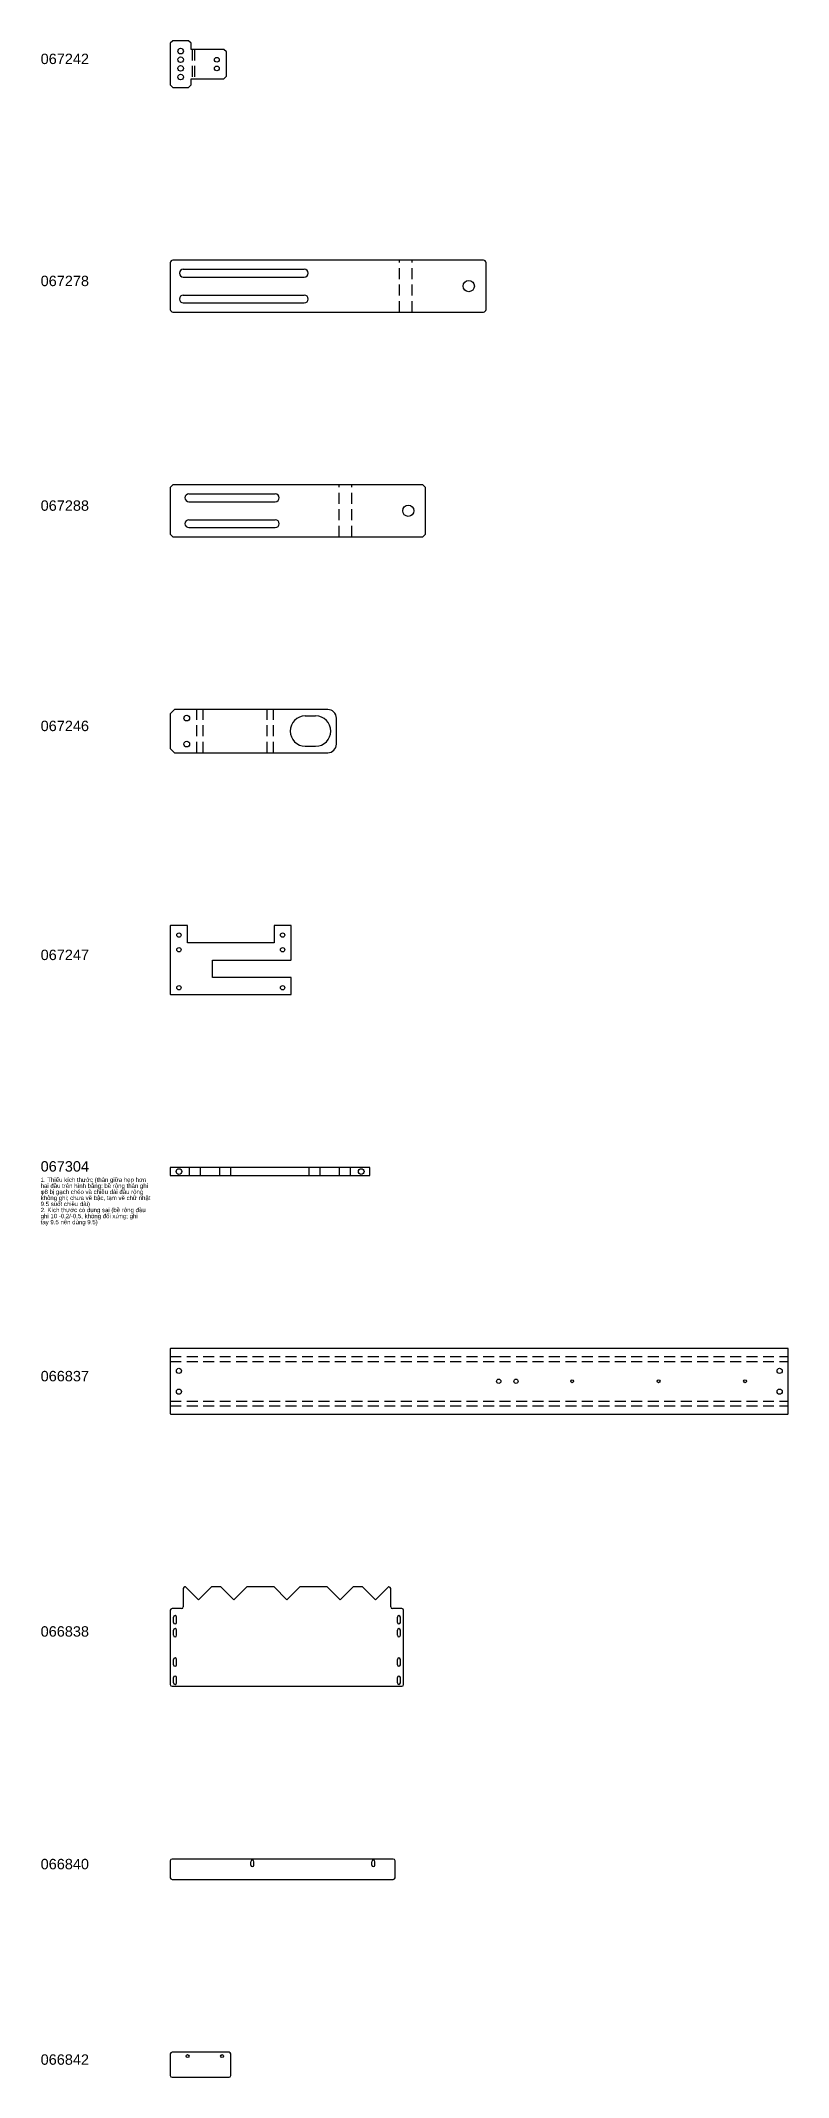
# Model space of a CAD drawing. Extents: x -150 to 715, y 0 to 2357.
import ezdxf

# ---------------------------------------------------------------- set-up
doc = ezdxf.new("R2010")
doc.units = 0
doc.header["$MEASUREMENT"] = 0
doc.linetypes.add('DASHED', pattern=[19.05, 12.7, -6.35])
doc.layers.get('0').update_dxf_attribs({"linetype": 'CONTINUOUS'})
doc.styles.get("Standard").update_dxf_attribs({"font": 'arial.ttf'})

msp = doc.modelspace()

# ---------------------------------------------------------------- linework, layer by layer
for p, q in [((3, 2357), (0, 2354)), ((21, 2357), (3, 2357)), ((24, 2354), (21, 2357)), ((0, 2354), (0, 2306)), ((24, 2347), (24, 2354)), ((61.86, 2347), (24, 2347)), ((64.86, 2344), (61.86, 2347)), ((64.86, 2316), (64.86, 2344)), ((24, 2306), (24, 2313)), ((24, 2313), (61.86, 2313)), ((61.86, 2313), (64.86, 2316)), ((0, 2306), (3, 2303)), ((3, 2303), (21, 2303)), ((21, 2303), (24, 2306)), ((0, 2100), (0, 2046)), ((362.38, 2103), (3, 2103)), ((365.38, 2046), (365.38, 2100)), ((15, 2092.5), (155, 2092.5)), ((15, 2083.5), (155, 2083.5)), ((15, 2062.5), (155, 2062.5)), ((15, 2053.5), (155, 2053.5)), ((3, 2043), (362.38, 2043)), ((3, 1843), (0, 1840)), ((0, 1840), (0, 1786)), ((292.38, 1843), (3, 1843)), ((295.38, 1840), (292.38, 1843)), ((295.38, 1786), (295.38, 1840)), ((21.5, 1832.5), (121.5, 1832.5)), ((21.5, 1823.5), (121.5, 1823.5)), ((21.5, 1802.5), (121.5, 1802.5)), ((21.5, 1793.5), (121.5, 1793.5)), ((0, 1786), (3, 1783)), ((3, 1783), (292.38, 1783)), ((292.38, 1783), (295.38, 1786)), ((5, 1583), (0, 1578)), ((182.2, 1583), (5, 1583)), ((0, 1578), (0, 1538)), ((156.2, 1575.5), (168.2, 1575.5)), ((192.2, 1543), (192.2, 1573)), ((0, 1538), (5, 1533)), ((5, 1533), (182.2, 1533)), ((156.2, 1540.5), (168.2, 1540.5)), ((0, 1332.5), (0, 1253.5)), ((19.5, 1333), (0.5, 1333)), ((20, 1313), (20, 1332.5)), ((120, 1332.5), (120, 1313)), ((139.5, 1333), (120.5, 1333)), ((140, 1293.5), (140, 1332.5)), ((120, 1313), (20, 1313)), ((49, 1273), (49, 1293)), ((49, 1293), (139.5, 1293)), ((139.5, 1273), (49, 1273)), ((0.5, 1253), (139.5, 1253)), ((140, 1253.5), (140, 1272.5)), ((230.88, 1053), (0, 1053)), ((0, 1053), (0, 1043.5)), ((0, 1043.5), (230.88, 1043.5)), ((230.88, 1043.5), (230.88, 1053)), ((0, 843), (0, 768)), ((714.5, 843.5), (0.5, 843.5)), ((715, 768), (715, 843)), ((0.5, 767.5), (714.5, 767.5)), ((17.5, 567.5), (17, 567.5)), ((32.5, 552.5), (17.5, 567.5)), ((47.5, 567.5), (32.5, 552.5)), ((58.5, 567.5), (47.5, 567.5)), ((73.5, 552.5), (58.5, 567.5)), ((88.5, 567.5), (73.5, 552.5)), ((120, 567.5), (88.5, 567.5)), ((135, 552.5), (120, 567.5)), ((150, 567.5), (135, 552.5)), ((181.5, 567.5), (150, 567.5)), ((196.5, 552.5), (181.5, 567.5)), ((211.5, 567.5), (196.5, 552.5)), ((222.5, 567.5), (211.5, 567.5)), ((237.5, 552.5), (222.5, 567.5)), ((252.5, 567.5), (237.5, 552.5)), ((253, 567.5), (252.5, 567.5)), ((13, 542.5), (2, 542.5)), ((15, 565.5), (15, 544.5)), ((255, 544.5), (255, 565.5)), ((268, 542.5), (257, 542.5)), ((0, 540.5), (0, 454.5)), ((3.75, 526.5), (3.75, 532.5)), ((7.25, 526.5), (7.25, 532.5)), ((262.75, 526.5), (262.75, 532.5)), ((266.25, 526.5), (266.25, 532.5)), ((270, 454.5), (270, 540.5)), ((3.75, 511.5), (3.75, 517.5)), ((7.25, 511.5), (7.25, 517.5)), ((262.75, 511.5), (262.75, 517.5)), ((266.25, 511.5), (266.25, 517.5)), ((3.75, 477.5), (3.75, 483.5)), ((7.25, 477.5), (7.25, 483.5)), ((262.75, 477.5), (262.75, 483.5)), ((266.25, 477.5), (266.25, 483.5)), ((2, 452.5), (268, 452.5)), ((3.75, 456.5), (3.75, 462.5)), ((7.25, 456.5), (7.25, 462.5)), ((262.75, 456.5), (262.75, 462.5)), ((266.25, 456.5), (266.25, 462.5)), ((0, 250.5), (0, 231)), ((258, 252.5), (2, 252.5)), ((93.25, 245.5), (93.25, 249.5)), ((96.75, 245.5), (96.75, 249.5)), ((233.25, 245.5), (233.25, 249.5)), ((236.75, 245.5), (236.75, 249.5)), ((260, 231), (260, 250.5)), ((2, 229), (258, 229)), ((0, 27), (0, 2)), ((68, 29), (2, 29)), ((70, 2), (70, 27)), ((2, 0), (68, 0))]:
    msp.add_line(p, q)
at = {"linetype": 'DASHED'}
for p, q in [((25.36, 2347), (25.36, 2313)), ((28, 2347), (28, 2313)), ((265.38, 2043), (265.38, 2103)), ((280, 2043), (280, 2103)), ((195.38, 1783), (195.38, 1843)), ((210, 1783), (210, 1843)), ((30.6, 1533), (30.6, 1583)), ((38, 1533), (38, 1583)), ((112.2, 1533), (112.2, 1583)), ((119.6, 1533), (119.6, 1583)), ((22.22, 1043.5), (22.22, 1053)), ((35, 1043.5), (35, 1053)), ((57.44, 1043.5), (57.44, 1053)), ((70.22, 1043.5), (70.22, 1053)), ((160.66, 1043.5), (160.66, 1053)), ((173.44, 1043.5), (173.44, 1053)), ((195.88, 1043.5), (195.88, 1053)), ((208.66, 1043.5), (208.66, 1053)), ((0, 834), (715, 834)), ((0, 828.5), (715, 828.5)), ((0, 782.5), (715, 782.5)), ((0, 777), (715, 777))]:
    msp.add_line(p, q, dxfattribs=at)
for centre, radius in [((12, 2345), 3.25), ((12, 2335), 3.25), ((53.86, 2335), 2.75), ((12, 2325), 3.25), ((12, 2315), 3.25), ((53.86, 2325), 2.75), ((345.38, 2073), 6.5), ((275.38, 1813), 6.5), ((19, 1573), 3.3), ((19, 1543), 3.3), ((10, 1322), 2.5), ((130, 1322), 2.5), ((10, 1305), 2.5), ((130, 1305), 2.5), ((10, 1261), 2.5), ((130, 1261), 2.5), ((10, 1048.25), 3.25), ((220.88, 1048.25), 3.25), ((10, 817.5), 3), ((380, 805.5), 2.5), ((400, 805.5), 2.5), ((465, 805.5), 1.65), ((565, 805.5), 1.65), ((665, 805.5), 1.65), ((705, 817.5), 3), ((10, 793.5), 3), ((705, 793.5), 3), ((20, 24.5), 1.75), ((60, 24.5), 1.75)]:
    msp.add_circle(centre, radius)
for centre, radius, start, end in [((3, 2100), 3, 90, 180), ((362.38, 2100), 3, 0, 90), ((15, 2088), 4.5, 90, 270), ((155, 2088), 4.5, 270, 90), ((15, 2058), 4.5, 90, 270), ((155, 2058), 4.5, 270, 90), ((3, 2046), 3, 180, 270), ((362.38, 2046), 3, 270, 0), ((21.5, 1828), 4.5, 90, 270), ((121.5, 1828), 4.5, 270, 90), ((21.5, 1798), 4.5, 90, 270), ((121.5, 1798), 4.5, 270, 90), ((182.2, 1573), 10, 0, 90), ((156.2, 1558), 17.5, 90, 270), ((168.2, 1558), 17.5, 270, 90), ((182.2, 1543), 10, 270, 0), ((0.5, 1332.5), 0.5, 90, 180), ((19.5, 1332.5), 0.5, 0, 90), ((120.5, 1332.5), 0.5, 90, 180), ((139.5, 1332.5), 0.5, 0, 90), ((139.5, 1293.5), 0.5, 270, 0), ((139.5, 1272.5), 0.5, 0, 90), ((0.5, 1253.5), 0.5, 180, 270), ((139.5, 1253.5), 0.5, 270, 0), ((0.5, 843), 0.5, 90, 180), ((714.5, 843), 0.5, 0, 90), ((0.5, 768), 0.5, 180, 270), ((714.5, 768), 0.5, 270, 0), ((17, 565.5), 2, 90, 180), ((253, 565.5), 2, 0, 90), ((2, 540.5), 2, 90, 180), ((13, 544.5), 2, 270, 0), ((257, 544.5), 2, 180, 270), ((268, 540.5), 2, 0, 90), ((5.5, 532.5), 1.75, 0, 180), ((5.5, 526.5), 1.75, 180, 0), ((5.5, 517.5), 1.75, 0, 180), ((264.5, 532.5), 1.75, 0, 180), ((264.5, 526.5), 1.75, 180, 0), ((264.5, 517.5), 1.75, 0, 180), ((5.5, 511.5), 1.75, 180, 0), ((264.5, 511.5), 1.75, 180, 0), ((5.5, 483.5), 1.75, 0, 180), ((5.5, 477.5), 1.75, 180, 0), ((264.5, 483.5), 1.75, 0, 180), ((264.5, 477.5), 1.75, 180, 0), ((2, 454.5), 2, 180, 270), ((5.5, 462.5), 1.75, 0, 180), ((5.5, 456.5), 1.75, 180, 0), ((264.5, 462.5), 1.75, 0, 180), ((264.5, 456.5), 1.75, 180, 0), ((268, 454.5), 2, 270, 0), ((2, 250.5), 2, 90, 180), ((95, 249.5), 1.75, 0, 180), ((95, 245.5), 1.75, 180, 0), ((235, 249.5), 1.75, 0, 180), ((235, 245.5), 1.75, 180, 0), ((258, 250.5), 2, 0, 90), ((2, 231), 2, 180, 270), ((258, 231), 2, 270, 0), ((2, 27), 2, 90, 180), ((68, 27), 2, 0, 90), ((2, 2), 2, 180, 270), ((68, 2), 2, 270, 0)]:
    msp.add_arc(centre, radius, start, end)

# ---------------------------------------------------------------- texts
for s, p in [('067242', (-150, 2330)), ('067278', (-150, 2073)), ('067288', (-150, 1813)), ('067246', (-150, 1558)), ('067247', (-150, 1293)), ('067304', (-150, 1048.25)), ('066837', (-150, 805.5)), ('066838', (-150, 510)), ('066840', (-150, 240.75)), ('066842', (-150, 14.5))]:
    msp.add_text(s, height=12).set_placement(p)
at = {"color": 6}
for s, p in [('1. Thiếu kích thước (thân giữa hẹp hơn', (-150, 1036.25)), ('φ8 bị gạch chéo và chiều dài đầu rộng', (-150, 1022.25)), ('9.5 suốt chiều dài)', (-150, 1008.25)), ('không ghi; chưa vẽ bậc, tạm vẽ chữ nhật', (-150, 1015.25)), ('hai đầu trên hình bằng: bề rộng thân ghi', (-150, 1029.25)), ('tay 9.5 nên dùng 9.5)', (-150, 987.25)), ('ghi 10 -0.2/-0.5, không đối xứng; ghi', (-150, 994.25)), ('2. Kích thước có dung sai (bề rộng đầu', (-150, 1001.25))]:
    msp.add_text(s, height=5, dxfattribs=at).set_placement(p)

doc.saveas('drawing.dxf')
